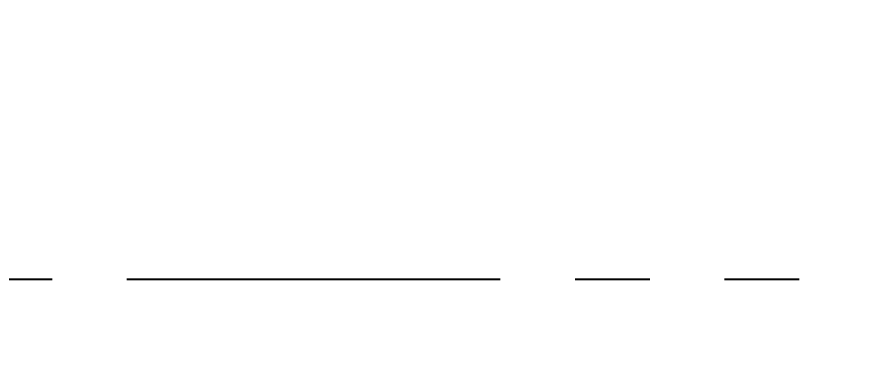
# Model space of a CAD drawing. Header units: metres. Extents: x 0 to 298, y 0 to 162.
# Drawn here: x 200.566 to 201.982, y 97.997 to 98.552 of the extents above; entities that cross this region are included whole.
import ezdxf

# ---------------------------------------------------------------- set-up
doc = ezdxf.new("R2010")
doc.units = ezdxf.units.M
doc.header["$MEASUREMENT"] = 0
doc.linetypes.add('PHANTOM2', pattern=[1.25, 0.625, -0.125, 0.125, -0.125, 0.125, -0.125])
doc.layers.add('DIST_EXIT', color=7, linetype='Continuous')
doc.styles.add('arial', font='arial.ttf')
doc.dimstyles.new('OPEN SPACE', dxfattribs={"dimtxt": 0.3, "dimasz": 0.23, "dimexe": 0.1875, "dimexo": 0.0625, "dimgap": 0.09, "dimtad": 3, "dimzin": 0, "dimdsep": 46, "dimtxsty": 'arial', "dimblk": 'OBLIQUE', "dimcen": 0.09, "dimse1": 1, "dimse2": 1, "dimclrd": 6, "dimclre": 6, "dimclrt": 7, "dimadec": 0, "dimazin": 0, "dimtfac": 0.5, "dimtix": 1, "dimtmove": 0, "dimatfit": 3, "dimfxl": 0, "dimtolj": 1, "dimtzin": 0, "dimarcsym": 0})

# ---------------------------------------------------------------- blocks, each defined once
blk = doc.blocks.new('_Oblique')
at = {"color": 0, "linetype": 'ByBlock', "lineweight": -2}
blk.add_line((-0.5, -0.5), (0.5, 0.5), dxfattribs=at)
blk = doc.blocks.new('*D322')
at = {"layer": 'Defpoints', "color": 0, "lineweight": 35}
for p in [(197.548, 98.2385), (202.6253, 98.2385), (197.548, 98.1123)]:
    blk.add_point(p, dxfattribs=at)
at = {"layer": 'DIST_EXIT', "color": 7, "linetype": 'PHANTOM2', "lineweight": -2}
blk.add_line((202.6253, 98.1123), (197.548, 98.1123), dxfattribs=at)
at = {"layer": 'DIST_EXIT', "color": 7, "lineweight": -2, "xscale": 0.23, "yscale": 0.23, "zscale": 0.23, "rotation": 180}
blk.add_blockref('_Oblique', (197.548, 98.1123), dxfattribs=at)
at = {"layer": 'DIST_EXIT', "color": 7, "lineweight": -2, "xscale": 0.23, "yscale": 0.23, "zscale": 0.23}
blk.add_blockref('_Oblique', (202.6253, 98.1123), dxfattribs=at)
at = {"layer": 'DIST_EXIT', "color": 7, "lineweight": 30, "insert": (200.0867, 98.3555), "char_height": 0.3, "attachment_point": 5, "style": 'arial'}
blk.add_mtext('\\A1;5.08', dxfattribs=at)

msp = doc.modelspace()

# ---------------------------------------------------------------- dimensions: what is measured, and where the dimension line sits
at = {"layer": 'DIST_EXIT', "color": 7, "lineweight": 30}
dim = msp.add_linear_dim(base=(197.54805, 98.11234), p1=(202.62525, 98.23851), p2=(197.54805, 98.23851), dimstyle='OPEN SPACE', override={"dimpost": '\\X', "dimclrd": 7, "dimfxl": 0, "dimarcsym": 2}, dxfattribs=at)
dim.commit()
dim.dimension.update_dxf_attribs({"geometry": '*D322', "text_midpoint": (200.08665, 98.35551)})

doc.saveas('drawing.dxf')
